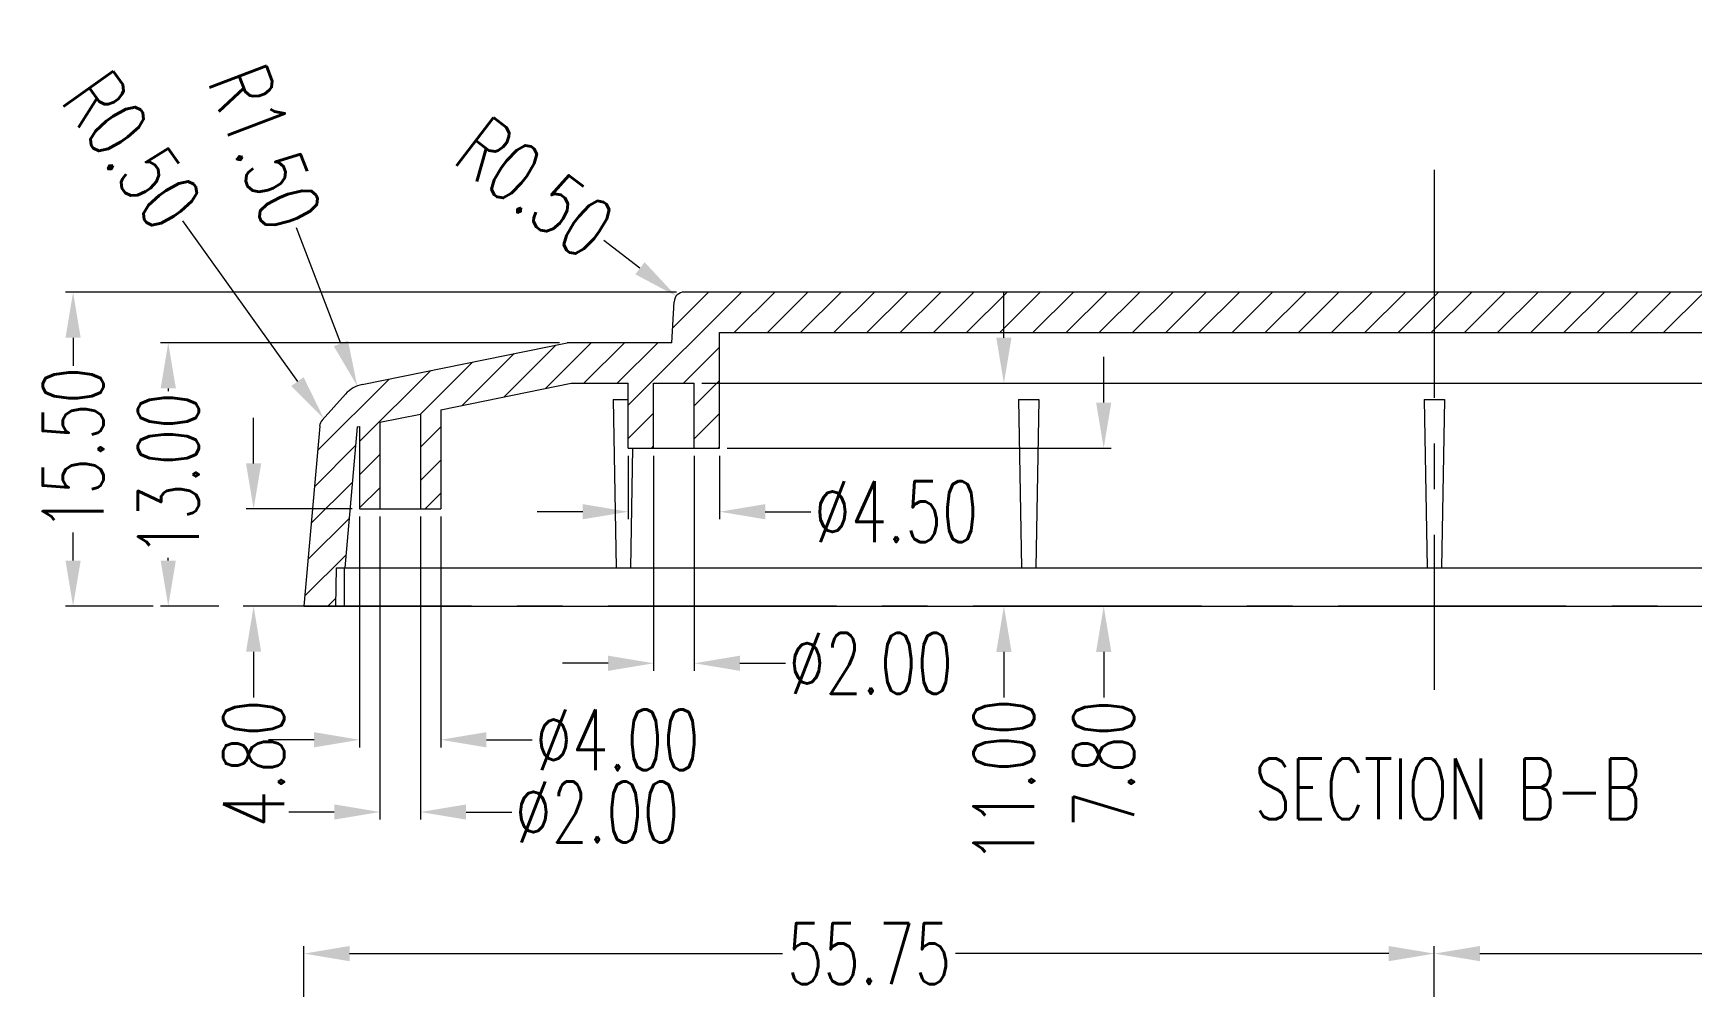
# Model space of a CAD drawing. Header units: millimetres. Extents: x 3723 to 3880, y -349 to -139.
# Drawn here: x 3731.6 to 3813.4, y -186.2 to -139.1 of the extents above; entities that cross this region are included whole.
import ezdxf
from ezdxf.enums import TextEntityAlignment as Align

# ---------------------------------------------------------------- set-up
doc = ezdxf.new("R2010")
doc.units = ezdxf.units.MM
doc.linetypes.add('CENTER', pattern=[0.6, 0.375, -0.075, 0.075, -0.075])
doc.layers.get('Defpoints').update_dxf_attribs({"linetype": 'CONTINUOUS'})
for name, color, linetype, lineweight in [('dim', 82, 'CONTINUOUS', 9), ('hatch', 56, 'CONTINUOUS', 9), ('part', 7, 'CONTINUOUS', 20)]:
    doc.layers.add(name, color=color, linetype=linetype, lineweight=lineweight)
doc.styles.get("Standard").update_dxf_attribs({"font": 'romans.shx', "width": 0.7})
doc.dimstyles.new('01', dxfattribs={"dimscale": 0.75, "dimtxt": 4, "dimasz": 3, "dimexe": 0.5, "dimexo": 0.5, "dimgap": 0.09, "dimtad": 0, "dimzin": 0, "dimdsep": 46, "dimtxsty": 'Standard', "dimcen": 0, "dimclrd": 256, "dimclre": 256, "dimclrt": 6, "dimadec": 1, "dimazin": 2, "dimtp": 0.01, "dimtm": 0.01, "dimtfac": 1, "dimtofl": 0, "dimtmove": 0, "dimatfit": 0, "dimfxl": 0, "dimtolj": 1, "dimtzin": 0, "dimlwd": -1, "dimlwe": -1, "dimarcsym": 0})

# ---------------------------------------------------------------- blocks, each defined once
blk = doc.blocks.new('*D31')
at = {"layer": 'Defpoints', "color": 0}
for p in [(3078.243, -13.873), (3078.243, -17.712), (3133.992, -36.846)]:
    blk.add_point(p, dxfattribs=at)
at = {"layer": 'dim'}
for p, q in [((3078.243, -17.337), (3078.243, -13.498)), ((3080.493, -13.873), (3101.85, -13.873)), ((3131.742, -13.873), (3110.385, -13.873)), ((3133.992, -36.471), (3133.992, -13.498))]:
    blk.add_line(p, q, dxfattribs=at)
for points in [[(3080.493, -13.498), (3080.493, -14.248), (3078.243, -13.873)], [(3131.742, -13.498), (3131.742, -14.248), (3133.992, -13.873)]]:
    blk.add_solid(points, dxfattribs=at)
at = {"layer": 'dim', "color": 6, "insert": (3106.118, -13.873), "char_height": 3, "attachment_point": 5}
blk.add_mtext('\\A1;55.75', dxfattribs=at)
blk = doc.blocks.new('*D32')
at = {"layer": 'Defpoints', "color": 0}
for p in [(3078.243, -13.873), (3078.243, -13.873), (3022.493, -36.846)]:
    blk.add_point(p, dxfattribs=at)
at = {"layer": 'dim'}
for p, q in [((3022.493, -36.471), (3022.493, -13.498)), ((3024.743, -13.873), (3046.101, -13.873)), ((3075.993, -13.873), (3054.636, -13.873))]:
    blk.add_line(p, q, dxfattribs=at)
for points in [[(3024.743, -13.498), (3024.743, -14.248), (3022.493, -13.873)], [(3075.993, -13.498), (3075.993, -14.248), (3078.243, -13.873)]]:
    blk.add_solid(points, dxfattribs=at)
at = {"layer": 'dim', "color": 6, "insert": (3050.368, -13.873), "char_height": 3, "attachment_point": 5}
blk.add_mtext('\\A1;55.75', dxfattribs=at)
blk = doc.blocks.new('*D5')
at = {"layer": 'Defpoints', "color": 0}
for p in [(3128.638, 12.667), (3133.252, 11.726), (3131.369, 6.179), (3017.733, 3.266), (3138.753, 3.266)]:
    blk.add_point(p, dxfattribs=at)
at = {"layer": 'dim'}
for start, end in [(162.54678, 168.47871), (162.54877, 165.51374), (182.96497, 185.92994)]:
    blk.add_arc((3174.756, 3.266), 43.484, start, end, dxfattribs=at)
for points in [[(3133.019, 14.059), (3132.288, 14.228), (3132.147, 11.952)], [(3130.955, 1.007), (3131.704, 1.027), (3131.271, 3.266)]]:
    blk.add_solid(points, dxfattribs=at)
at = {"layer": 'dim', "color": 6, "insert": (3134.388, 19.855), "char_height": 3, "attachment_point": 5, "rotation": 72.54678}
blk.add_mtext('\\A1;11.5°', dxfattribs=at)
blk = doc.blocks.new('*D10')
at = {"layer": 'Defpoints', "color": 0}
for p in [(3025.243, 8.064), (3020.013, 3.266), (3020.013, 3.266)]:
    blk.add_point(p, dxfattribs=at)
at = {"layer": 'dim'}
for p, q in [((3020.013, 10.314), (3020.013, 12.564)), ((3024.868, 8.064), (3019.638, 8.064)), ((3020.013, 1.016), (3020.013, -1.234))]:
    blk.add_line(p, q, dxfattribs=at)
for points in [[(3019.638, 10.314), (3020.388, 10.314), (3020.013, 8.064)], [(3019.638, 1.016), (3020.388, 1.016), (3020.013, 3.266)]]:
    blk.add_solid(points, dxfattribs=at)
at = {"layer": 'dim', "color": 6, "insert": (3020.013, -4.501), "char_height": 3, "attachment_point": 5, "rotation": 90}
blk.add_mtext('\\A1;4.80', dxfattribs=at)
blk = doc.blocks.new('*D11')
at = {"layer": 'Defpoints', "color": 0}
for p in [(3035.48, 16.264), (3015.804, 3.266), (3018.669, 3.266)]:
    blk.add_point(p, dxfattribs=at)
at = {"layer": 'dim'}
for p, q in [((3035.105, 16.264), (3015.429, 16.264)), ((3015.804, 14.014), (3015.804, 13.883)), ((3015.804, 5.516), (3015.804, 5.648)), ((3018.294, 3.266), (3015.429, 3.266))]:
    blk.add_line(p, q, dxfattribs=at)
for points in [[(3015.429, 14.014), (3016.179, 14.014), (3015.804, 16.264)], [(3015.429, 5.516), (3016.179, 5.516), (3015.804, 3.266)]]:
    blk.add_solid(points, dxfattribs=at)
at = {"layer": 'dim', "color": 6, "insert": (3015.804, 9.765), "char_height": 3, "attachment_point": 5, "rotation": 90}
blk.add_mtext('\\A1;13.00', dxfattribs=at)
blk = doc.blocks.new('*D12')
at = {"layer": 'Defpoints', "color": 0}
for p in [(3041.248, 18.764), (3011.11, 3.266), (3015.429, 3.266)]:
    blk.add_point(p, dxfattribs=at)
at = {"layer": 'dim'}
for p, q in [((3040.873, 18.764), (3010.735, 18.764)), ((3011.11, 16.514), (3011.11, 15.133)), ((3011.11, 5.516), (3011.11, 6.898)), ((3015.054, 3.266), (3010.735, 3.266))]:
    blk.add_line(p, q, dxfattribs=at)
for points in [[(3010.735, 16.514), (3011.485, 16.514), (3011.11, 18.764)], [(3010.735, 5.516), (3011.485, 5.516), (3011.11, 3.266)]]:
    blk.add_solid(points, dxfattribs=at)
at = {"layer": 'dim', "color": 6, "insert": (3011.11, 11.015), "char_height": 3, "attachment_point": 5, "rotation": 90}
blk.add_mtext('\\A1;15.50', dxfattribs=at)
blk = doc.blocks.new('*D13')
at = {"layer": 'Defpoints', "color": 0}
for p in [(3040.852, 18.568), (3041.248, 18.264)]:
    blk.add_point(p, dxfattribs=at)
at = {"layer": 'dim'}
blk.add_line((3039.067, 19.939), (3037.283, 21.309), dxfattribs=at)
blk.add_solid([(3039.296, 20.236), (3038.839, 19.641), (3040.852, 18.568)], dxfattribs=at)
at = {"layer": 'dim', "color": 6, "insert": (3033.898, 23.908), "char_height": 3, "attachment_point": 5, "rotation": 322.48087}
blk.add_mtext('\\A1;R0.50', dxfattribs=at)
blk = doc.blocks.new('*D14')
at = {"layer": 'Defpoints', "color": 0}
for p in [(3023.479, 12.515), (3023.769, 12.108)]:
    blk.add_point(p, dxfattribs=at)
at = {"layer": 'dim'}
blk.add_line((3016.514, 22.272), (3022.171, 14.347), dxfattribs=at)
blk.add_solid([(3022.477, 14.565), (3021.866, 14.129), (3023.479, 12.515)], dxfattribs=at)
at = {"layer": 'dim', "color": 6, "insert": (3014.035, 25.745), "char_height": 3, "attachment_point": 5, "rotation": 305.51962}
blk.add_mtext('\\A1;R0.50', dxfattribs=at)
blk = doc.blocks.new('*D15')
at = {"layer": 'Defpoints', "color": 0}
for p in [(3025.126, 14.132), (3025.666, 12.733)]:
    blk.add_point(p, dxfattribs=at)
at = {"layer": 'dim'}
blk.add_line((3024.317, 16.231), (3022.121, 21.926), dxfattribs=at)
blk.add_solid([(3024.667, 16.366), (3023.967, 16.096), (3025.126, 14.132)], dxfattribs=at)
at = {"layer": 'dim', "color": 6, "insert": (3020.585, 25.907), "char_height": 3, "attachment_point": 5, "rotation": 291.08851}
blk.add_mtext('\\A1;R1.50', dxfattribs=at)
blk = doc.blocks.new('*D16')
at = {"layer": 'Defpoints', "color": 0}
for p in [(3039.743, 11.064), (3041.743, 11.064), (3041.743, 0.451)]:
    blk.add_point(p, dxfattribs=at)
at = {"layer": 'dim'}
for p, q in [((3039.743, 10.689), (3039.743, 0.076)), ((3041.743, 10.689), (3041.743, 0.076)), ((3037.493, 0.451), (3035.243, 0.451)), ((3043.993, 0.451), (3046.243, 0.451))]:
    blk.add_line(p, q, dxfattribs=at)
for points in [[(3037.493, 0.826), (3037.493, 0.076), (3039.743, 0.451)], [(3043.993, 0.826), (3043.993, 0.076), (3041.743, 0.451)]]:
    blk.add_solid(points, dxfattribs=at)
at = {"layer": 'dim', "color": 6, "insert": (3050.46, 0.451), "char_height": 3, "attachment_point": 5}
blk.add_mtext('\\A1;%%c2.00', dxfattribs=at)
blk = doc.blocks.new('*D17')
at = {"layer": 'Defpoints', "color": 0}
for p in [(3038.493, 11.064), (3042.993, 11.064), (3042.993, 7.928)]:
    blk.add_point(p, dxfattribs=at)
at = {"layer": 'dim'}
for p, q in [((3038.493, 10.689), (3038.493, 7.553)), ((3042.993, 10.689), (3042.993, 7.553)), ((3036.243, 7.928), (3033.993, 7.928)), ((3045.243, 7.928), (3047.493, 7.928))]:
    blk.add_line(p, q, dxfattribs=at)
for points in [[(3036.243, 8.303), (3036.243, 7.553), (3038.493, 7.928)], [(3045.243, 8.303), (3045.243, 7.553), (3042.993, 7.928)]]:
    blk.add_solid(points, dxfattribs=at)
at = {"layer": 'dim', "color": 6, "insert": (3051.71, 7.928), "char_height": 3, "attachment_point": 5}
blk.add_mtext('\\A1;%%c4.50', dxfattribs=at)
blk = doc.blocks.new('*D18')
at = {"layer": 'Defpoints', "color": 0}
for p in [(3042.993, 11.064), (3061.937, 3.264), (3061.937, 3.264)]:
    blk.add_point(p, dxfattribs=at)
at = {"layer": 'dim'}
for p, q in [((3061.937, 13.314), (3061.937, 15.564)), ((3043.368, 11.064), (3062.312, 11.064)), ((3061.937, 1.014), (3061.937, -1.236))]:
    blk.add_line(p, q, dxfattribs=at)
for points in [[(3061.562, 13.314), (3062.312, 13.314), (3061.937, 11.064)], [(3061.562, 1.014), (3062.312, 1.014), (3061.937, 3.264)]]:
    blk.add_solid(points, dxfattribs=at)
at = {"layer": 'dim', "color": 6, "insert": (3061.937, -4.504), "char_height": 3, "attachment_point": 5, "rotation": 90}
blk.add_mtext('\\A1;7.80', dxfattribs=at)
blk = doc.blocks.new('*D19')
at = {"layer": 'Defpoints', "color": 0}
for p in [(3041.743, 14.264), (3057.016, 3.264), (3057.016, 3.264)]:
    blk.add_point(p, dxfattribs=at)
at = {"layer": 'dim'}
for p, q in [((3057.016, 16.514), (3057.016, 18.764)), ((3042.118, 14.264), (3057.391, 14.264)), ((3057.016, 1.014), (3057.016, -1.236))]:
    blk.add_line(p, q, dxfattribs=at)
for points in [[(3056.641, 16.514), (3057.391, 16.514), (3057.016, 14.264)], [(3056.641, 1.014), (3057.391, 1.014), (3057.016, 3.264)]]:
    blk.add_solid(points, dxfattribs=at)
at = {"layer": 'dim', "color": 6, "insert": (3057.016, -5.354), "char_height": 3, "attachment_point": 5, "rotation": 90}
blk.add_mtext('\\A1;11.00', dxfattribs=at)
blk = doc.blocks.new('*D20')
at = {"layer": 'Defpoints', "color": 0}
for p in [(3026.243, 8.064), (3028.243, 8.064), (3028.243, -6.887)]:
    blk.add_point(p, dxfattribs=at)
at = {"layer": 'dim'}
for p, q in [((3026.243, 7.689), (3026.243, -7.262)), ((3028.243, 7.689), (3028.243, -7.262)), ((3023.993, -6.887), (3021.743, -6.887)), ((3030.493, -6.887), (3032.743, -6.887))]:
    blk.add_line(p, q, dxfattribs=at)
for points in [[(3023.993, -6.512), (3023.993, -7.262), (3026.243, -6.887)], [(3030.493, -6.512), (3030.493, -7.262), (3028.243, -6.887)]]:
    blk.add_solid(points, dxfattribs=at)
at = {"layer": 'dim', "color": 6, "insert": (3036.96, -6.887), "char_height": 3, "attachment_point": 5}
blk.add_mtext('\\A1;%%c2.00', dxfattribs=at)
blk = doc.blocks.new('*D21')
at = {"layer": 'Defpoints', "color": 0}
for p in [(3025.243, 8.064), (3029.243, 8.064), (3029.243, -3.323)]:
    blk.add_point(p, dxfattribs=at)
at = {"layer": 'dim'}
for p, q in [((3025.243, 7.689), (3025.243, -3.698)), ((3029.243, 7.689), (3029.243, -3.698)), ((3022.993, -3.323), (3020.743, -3.323)), ((3031.493, -3.323), (3033.743, -3.323))]:
    blk.add_line(p, q, dxfattribs=at)
for points in [[(3022.993, -2.948), (3022.993, -3.698), (3025.243, -3.323)], [(3031.493, -2.948), (3031.493, -3.698), (3029.243, -3.323)]]:
    blk.add_solid(points, dxfattribs=at)
at = {"layer": 'dim', "color": 6, "insert": (3037.96, -3.323), "char_height": 3, "attachment_point": 5}
blk.add_mtext('\\A1;%%c4.00', dxfattribs=at)

msp = doc.modelspace()

# ---------------------------------------------------------------- linework, layer by layer
at = {"layer": 'part', "color": 1, "linetype": 'CENTER', "ltscale": 30}
for p, q in [((3800.706, -145.857), (3800.706, -171.505)), ((3861.216, -167.382), (3740.196, -167.382))]:
    msp.add_line(p, q, dxfattribs=at)
at = {"layer": 'part', "color": 5, "linetype": 'Continuous'}
for p, q in [((3760.956, -157.47), (3766.541, -151.884)), ((3763.145, -153.644), (3764.904, -151.884)), ((3766.178, -153.884), (3768.178, -151.884)), ((3767.815, -153.884), (3769.815, -151.884)), ((3769.452, -153.884), (3771.452, -151.884)), ((3771.089, -153.884), (3773.089, -151.884)), ((3772.726, -153.884), (3774.726, -151.884)), ((3774.363, -153.884), (3776.363, -151.884)), ((3775.999, -153.884), (3777.999, -151.884)), ((3777.636, -153.884), (3779.636, -151.884)), ((3779.273, -153.884), (3781.273, -151.884)), ((3780.91, -153.884), (3782.91, -151.884)), ((3782.547, -153.884), (3784.547, -151.884)), ((3784.184, -153.884), (3786.184, -151.884)), ((3785.821, -153.884), (3787.821, -151.884)), ((3787.458, -153.884), (3789.458, -151.884)), ((3789.094, -153.884), (3791.094, -151.884)), ((3790.731, -153.884), (3792.731, -151.884)), ((3792.368, -153.884), (3794.368, -151.884)), ((3794.005, -153.884), (3796.005, -151.884)), ((3795.642, -153.884), (3797.642, -151.884)), ((3797.279, -153.884), (3799.279, -151.884)), ((3798.916, -153.884), (3800.916, -151.884)), ((3800.553, -153.884), (3802.553, -151.884)), ((3802.189, -153.884), (3804.189, -151.884)), ((3803.826, -153.884), (3805.826, -151.884)), ((3805.463, -153.884), (3807.463, -151.884)), ((3807.1, -153.884), (3809.1, -151.884)), ((3808.737, -153.884), (3810.737, -151.884)), ((3810.374, -153.884), (3812.374, -151.884)), ((3812.011, -153.884), (3814.011, -151.884)), ((3754.815, -157.063), (3757.379, -154.499)), ((3756.871, -156.644), (3759.131, -154.384)), ((3758.768, -156.384), (3760.768, -154.384)), ((3760.404, -156.384), (3762.404, -154.384)), ((3750.703, -157.901), (3753.267, -155.337)), ((3752.759, -157.482), (3755.323, -154.918)), ((3763.678, -156.384), (3765.456, -154.607)), ((3745.628, -159.702), (3749.155, -156.175)), ((3747.706, -159.262), (3751.211, -155.756)), ((3764.206, -157.493), (3765.456, -156.243)), ((3760.956, -159.107), (3762.206, -157.857)), ((3750.706, -159.535), (3751.706, -158.535)), ((3764.206, -159.13), (3765.456, -157.88)), ((3745.471, -161.496), (3747.507, -159.461)), ((3762.115, -159.584), (3762.206, -159.493)), ((3747.706, -160.898), (3748.706, -159.898)), ((3750.706, -161.172), (3751.706, -160.172)), ((3765.389, -159.584), (3765.456, -159.517)), ((3745.315, -163.29), (3747.35, -161.255)), ((3747.706, -162.535), (3748.706, -161.535)), ((3750.931, -162.584), (3751.706, -161.809)), ((3745.158, -165.083), (3747.193, -163.048)), ((3745.001, -166.877), (3747.036, -164.842)), ((3746.131, -167.384), (3746.53, -166.985))]:
    msp.add_line(p, q, dxfattribs=at)
at = {"layer": 'part', "color": 7, "linetype": 'Continuous'}
for p, q in [((3837.7, -151.884), (3763.711, -151.884)), ((3763.106, -154.384), (3763.212, -152.358)), ((3747.829, -156.446), (3757.943, -154.384)), ((3763.106, -154.384), (3757.943, -154.384)), ((3765.456, -159.584), (3765.456, -153.884)), ((3765.456, -153.884), (3836.806, -153.884)), ((3747.01, -156.917), (3745.859, -158.207)), ((3751.706, -157.697), (3758.145, -156.384)), ((3758.145, -156.384), (3760.956, -156.384)), ((3760.956, -159.584), (3760.956, -156.384)), ((3762.206, -159.584), (3762.206, -156.384)), ((3762.206, -156.384), (3764.206, -156.384)), ((3764.206, -159.584), (3764.206, -156.384)), ((3765.456, -156.384), (3833.956, -156.384)), ((3751.706, -157.697), (3751.706, -162.584)), ((3760.206, -157.184), (3760.351, -165.484)), ((3760.206, -157.184), (3760.956, -157.184)), ((3780.206, -157.184), (3780.351, -165.484)), ((3780.206, -157.184), (3781.206, -157.184)), ((3781.206, -157.184), (3781.061, -165.484)), ((3800.206, -157.184), (3800.351, -165.484)), ((3800.206, -157.184), (3801.206, -157.184)), ((3801.206, -157.184), (3801.061, -165.484)), ((3745.734, -158.496), (3744.956, -167.384)), ((3747.587, -158.536), (3746.98, -165.484)), ((3747.587, -158.536), (3747.706, -158.512)), ((3747.706, -158.512), (3747.706, -162.584)), ((3748.706, -158.308), (3750.706, -157.9)), ((3748.706, -158.308), (3748.706, -162.584)), ((3750.706, -157.9), (3750.706, -162.584)), ((3760.956, -159.584), (3765.456, -159.584)), ((3761.164, -159.588), (3761.061, -165.484)), ((3747.706, -162.584), (3751.706, -162.584)), ((3746.523, -167.384), (3746.556, -165.484)), ((3746.556, -165.484), (3849.806, -165.484)), ((3746.956, -167.384), (3746.956, -165.484)), ((3744.956, -167.384), (3856.455, -167.384))]:
    msp.add_line(p, q, dxfattribs=at)
for centre, radius, start, end in [((3763.711, -152.384), 0.5, 90, 177), ((3748.129, -157.915), 1.5, 101.52129, 138.26065), ((3746.232, -158.539), 0.5, 138.26065, 175)]:
    msp.add_arc(centre, radius, start, end, dxfattribs=at)

# ---------------------------------------------------------------- texts
at = {"layer": 'hatch', "width": 0.7}
msp.add_text('SECTION B-B', height=3, dxfattribs=at).set_placement((3801.374, -176.393), align=Align.MIDDLE)

# ---------------------------------------------------------------- dimensions: what is measured, and where the dimension line sits
at = {"layer": 'dim'}
dim = msp.add_radius_dim(center=(3746.232, -158.539), mpoint=(3745.942, -158.132), dimstyle='01', override={"dimtmove": 1}, dxfattribs=at)
dim.commit()
dim.dimension.update_dxf_attribs({"geometry": '*D14', "text_midpoint": (3736.498, -144.903), "dimtype": 132, "insert": (722.463, -170.648)})
dim = msp.add_radius_dim(center=(3748.129, -157.915), mpoint=(3747.589, -156.516), dimstyle='01', dxfattribs=at)
dim.commit()
dim.dimension.update_dxf_attribs({"geometry": '*D15', "text_midpoint": (3743.048, -144.741), "dimtype": 132, "insert": (722.463, -170.648)})
dim = msp.add_radius_dim(center=(3763.711, -152.384), mpoint=(3763.315, -152.08), dimstyle='01', dxfattribs=at)
dim.commit()
dim.dimension.update_dxf_attribs({"geometry": '*D13', "text_midpoint": (3756.361, -146.74), "insert": (722.463, -170.648)})
dim = msp.add_angular_dim_2l(base=(3853.832, -164.469), line1=((3861.216, -167.382), (3740.196, -167.382)), line2=((3851.101, -157.981), (3855.715, -158.921)), dimstyle='01', dxfattribs=at)
dim.commit()
dim.dimension.update_dxf_attribs({"geometry": '*D5', "text_midpoint": (3856.851, -150.793), "insert": (722.463, -170.648)})
for base, p1, p2, picture, middle in [((3733.573, -167.382), (3763.711, -151.884), (3737.892, -167.382), '*D12', (3733.573, -159.633)), ((3779.479, -167.384), (3764.206, -156.384), (3779.479, -167.384), '*D19', (3779.479, -176.002)), ((3738.267, -167.382), (3757.943, -154.384), (3741.132, -167.382), '*D11', (3738.267, -160.883)), ((3784.399, -167.384), (3765.456, -159.584), (3784.399, -167.384), '*D18', (3784.399, -175.152)), ((3742.476, -167.382), (3747.706, -162.584), (3742.476, -167.382), '*D10', (3742.476, -175.149))]:
    dim = msp.add_linear_dim(base=base, p1=p1, p2=p2, angle=90, dimstyle='01', dxfattribs=at)
    dim.commit()
    dim.dimension.update_dxf_attribs({"geometry": picture, "text_midpoint": middle, "insert": (722.463, -170.648)})
for base, p1, p2, picture, middle in [((3765.456, -162.72), (3760.956, -159.584), (3765.456, -159.584), '*D17', (3774.173, -162.72)), ((3751.706, -173.971), (3747.706, -162.584), (3751.706, -162.584), '*D21', (3760.423, -173.971)), ((3750.706, -177.535), (3748.706, -162.584), (3750.706, -162.584), '*D20', (3759.423, -177.535))]:
    dim = msp.add_linear_dim(base=base, p1=p1, p2=p2, text='%%c<>', dimstyle='01', dxfattribs=at)
    dim.commit()
    dim.dimension.update_dxf_attribs({"geometry": picture, "text_midpoint": middle, "insert": (722.463, -170.648)})
dim = msp.add_linear_dim(base=(3764.206, -170.197), p1=(3762.206, -159.584), p2=(3764.206, -159.584), text='%%c<>', dimstyle='01', dxfattribs=at)
dim.commit()
dim.dimension.update_dxf_attribs({"geometry": '*D16', "text_midpoint": (3772.923, -170.197), "dimtype": 128, "insert": (722.463, -170.648)})
for p1, p2, picture, middle in [((3744.956, -207.494), (3800.706, -184.521), '*D32', (3772.831, -184.521)), ((3856.455, -207.494), (3800.706, -188.36), '*D31', (3828.58, -184.521))]:
    dim = msp.add_linear_dim(base=(3800.706, -184.521), p1=p1, p2=p2, dimstyle='01', dxfattribs=at)
    dim.commit()
    dim.dimension.update_dxf_attribs({"geometry": picture, "text_midpoint": middle, "insert": (722.463, -170.648)})

doc.saveas('drawing.dxf')
